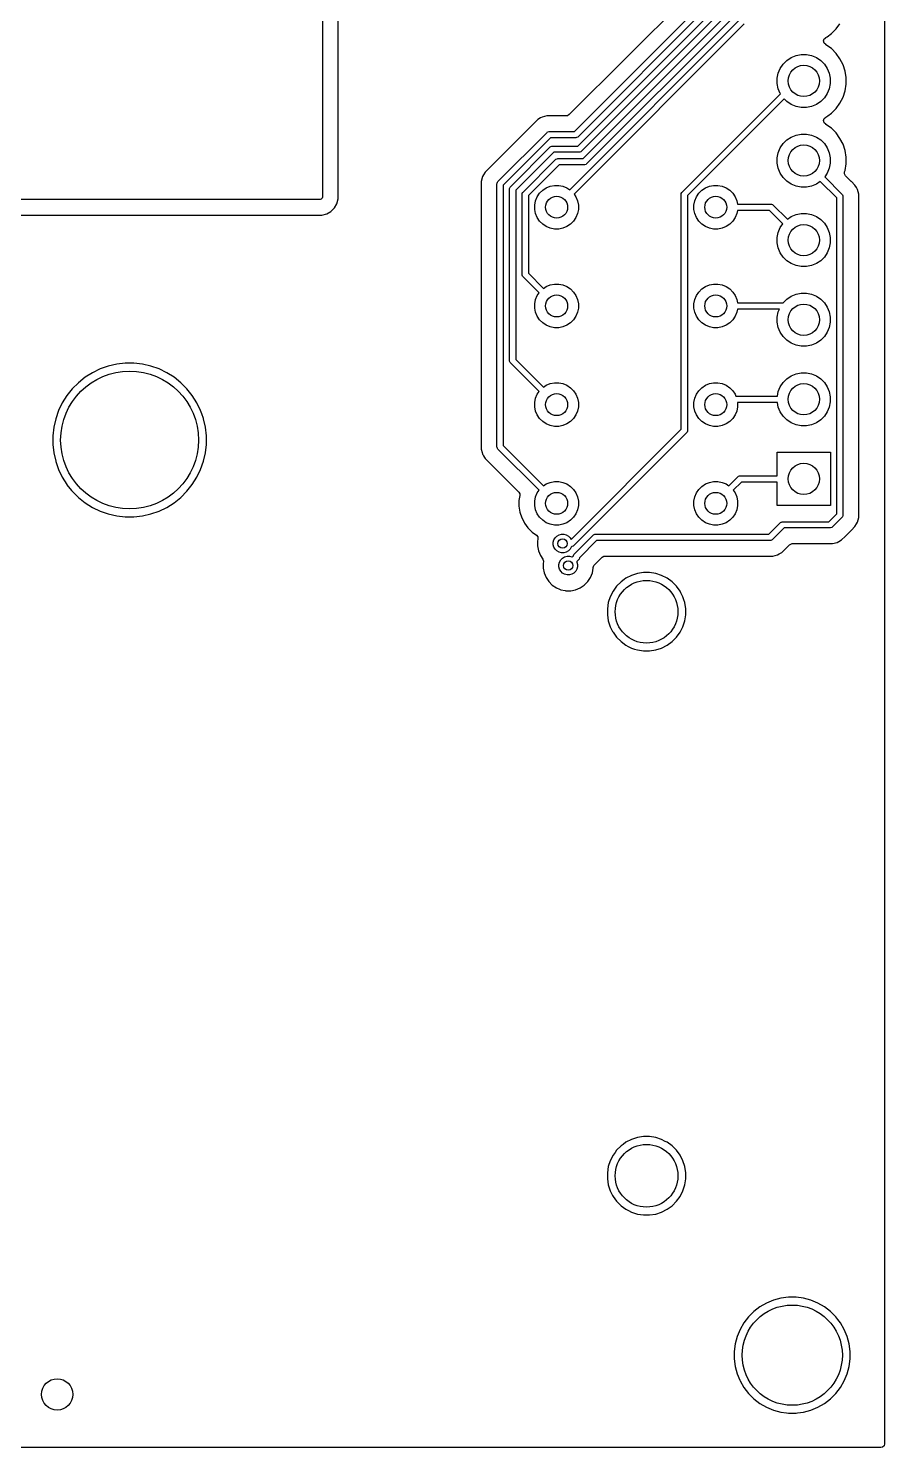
# Model space of a CAD drawing. Extents: x 81.5 to 180.4, y -148.7 to -49.7.
# Drawn here: x 153.12 to 180.45, y -148.7 to -103.41 of the extents above; entities that cross this region are included whole.
import ezdxf

# ---------------------------------------------------------------- set-up
doc = ezdxf.new("R2010")
doc.units = 0
doc.layers.add('BLACK', color=7, linetype='CONTINUOUS')

msp = doc.modelspace()

# ---------------------------------------------------------------- linework, layer by layer
at = {"layer": 'BLACK', "linetype": 'CONTINUOUS'}
for p, q in [((180.4495, -49.8245), (180.4495, -148.5755)), ((162.51, -85.77), (162.51, -108.77)), ((163.0105, -108.849057), (163.0105, -85.690943)), ((174.060181, -102.484283), (170.384434, -106.160031)), ((170.555428, -106.69685), (174.597, -102.655278)), ((174.767711, -102.76741), (170.667561, -106.867561)), ((170.397465, -108.556112), (175.8, -103.153578)), ((170.656428, -107.16295), (174.998, -102.821378)), ((175.168711, -102.933511), (170.768561, -107.333661)), ((170.822528, -107.56395), (175.399, -102.987478)), ((175.569711, -103.09961), (170.934661, -107.734661)), ((178.900109, -103.424786), (179.019444, -103.260534)), ((175.97071, -103.265711), (170.538887, -108.697534)), ((178.523999, -103.743556), (178.569054, -103.704515)), ((178.569054, -103.704515), (178.577816, -103.700051)), ((178.577816, -103.700051), (178.61158, -103.67552)), ((178.61158, -103.67552), (178.749786, -103.575109)), ((178.749786, -103.575109), (178.749788, -103.575106)), ((178.749788, -103.575106), (178.749792, -103.575104)), ((178.749792, -103.575104), (178.900104, -103.424792)), ((178.900104, -103.424792), (178.900106, -103.424788)), ((178.900106, -103.424788), (178.900109, -103.424786)), ((178.501463, -103.809692), (178.523999, -103.743556)), ((178.518259, -103.877512), (178.501463, -103.809692)), ((178.569054, -103.925485), (178.518259, -103.877512)), ((178.577115, -103.929591), (178.569054, -103.925485)), ((178.57782, -103.929951), (178.577115, -103.929591)), ((178.749786, -104.05489), (178.57782, -103.929951)), ((178.900109, -104.205213), (178.749786, -104.05489)), ((177.120367, -104.684313), (177.212941, -104.545766)), ((177.212941, -104.545766), (177.330766, -104.427941)), ((177.330766, -104.427941), (177.469313, -104.335367)), ((177.469313, -104.335367), (177.623258, -104.271601)), ((177.623258, -104.271601), (177.786685, -104.239093)), ((177.786685, -104.239093), (177.953315, -104.239093)), ((177.953315, -104.239093), (178.116742, -104.271601)), ((178.116742, -104.271601), (178.270687, -104.335367)), ((178.270687, -104.335367), (178.409234, -104.427941)), ((178.409234, -104.427941), (178.527059, -104.545766)), ((178.527059, -104.545766), (178.619633, -104.684313)), ((179.025048, -104.377179), (178.900109, -104.205213)), ((179.025049, -104.377181), (179.025048, -104.377179)), ((179.025051, -104.377184), (179.025049, -104.377181)), ((179.121557, -104.566588), (179.025051, -104.377184)), ((179.187246, -104.768757), (179.121557, -104.566588)), ((177.024093, -105.001685), (177.056601, -104.838258)), ((177.024093, -105.168315), (177.024093, -105.001685)), ((177.056601, -104.838258), (177.120367, -104.684313)), ((178.619633, -104.684313), (178.683399, -104.838258)), ((178.683399, -104.838258), (178.715907, -105.001685)), ((178.715907, -105.001685), (178.715907, -105.168315)), ((179.2205, -104.978713), (179.187246, -104.768757)), ((179.2205, -105.191287), (179.2205, -104.978713)), ((173.988289, -108.629661), (177.125131, -105.492818)), ((177.056601, -105.331742), (177.024093, -105.168315)), ((177.120367, -105.485687), (177.056601, -105.331742)), ((177.125131, -105.492818), (177.120367, -105.485687)), ((178.619633, -105.485687), (178.527059, -105.624234)), ((178.683399, -105.331742), (178.619633, -105.485687)), ((178.715907, -105.168315), (178.683399, -105.331742)), ((179.121557, -105.603412), (179.187246, -105.401243)), ((179.187246, -105.401243), (179.2205, -105.191287)), ((177.24475, -105.656043), (174.159, -108.741794)), ((177.330766, -105.742059), (177.24475, -105.656043)), ((177.469313, -105.834633), (177.330766, -105.742059)), ((177.623258, -105.898399), (177.469313, -105.834633)), ((177.786685, -105.930907), (177.623258, -105.898399)), ((177.953315, -105.930907), (177.786685, -105.930907)), ((178.116742, -105.898399), (177.953315, -105.930907)), ((178.270687, -105.834633), (178.116742, -105.898399)), ((178.409234, -105.742059), (178.270687, -105.834633)), ((178.527059, -105.624234), (178.409234, -105.742059)), ((178.749792, -106.115104), (178.900104, -105.964792)), ((178.900104, -105.964792), (178.900106, -105.964788)), ((178.900106, -105.964788), (178.900109, -105.964786)), ((178.900109, -105.964786), (179.025048, -105.79282)), ((179.025047, -105.79282), (179.025051, -105.792816)), ((179.025048, -105.79282), (179.025047, -105.79282)), ((179.025051, -105.792816), (179.121557, -105.603412)), ((169.379604, -106.316331), (167.696481, -107.999454)), ((169.379609, -106.316327), (169.379604, -106.316331)), ((169.466773, -106.266004), (169.379609, -106.316327)), ((169.516533, -106.237274), (169.466773, -106.266004)), ((169.516534, -106.237273), (169.516533, -106.237274)), ((169.592901, -106.216811), (169.516534, -106.237273)), ((169.669265, -106.196349), (169.592901, -106.216811)), ((169.827379, -106.196349), (169.669265, -106.196349)), ((169.834975, -106.196349), (169.827379, -106.196349)), ((169.834991, -106.19635), (169.834975, -106.196349)), ((170.296753, -106.19635), (169.834991, -106.19635)), ((170.323111, -106.193516), (170.296753, -106.19635)), ((170.384434, -106.160031), (170.323111, -106.193516)), ((178.501463, -106.349692), (178.523999, -106.283556)), ((178.518259, -106.417512), (178.501463, -106.349692)), ((178.569054, -106.465485), (178.518259, -106.417512)), ((178.523999, -106.283556), (178.569054, -106.244515)), ((178.569054, -106.244515), (178.577816, -106.240051)), ((178.577816, -106.240051), (178.637967, -106.196349)), ((178.637967, -106.196349), (178.749786, -106.115109)), ((178.749786, -106.115109), (178.749788, -106.115106)), ((178.749788, -106.115106), (178.749792, -106.115104)), ((168.106289, -108.297461), (169.677611, -106.726139)), ((169.677611, -106.726139), (169.692765, -106.713703)), ((169.692765, -106.713703), (169.728813, -106.698771)), ((169.728813, -106.698771), (169.748322, -106.69685)), ((169.748322, -106.69685), (170.555428, -106.69685)), ((170.652407, -106.879997), (170.616359, -106.894929)), ((170.667561, -106.867561), (170.652407, -106.879997)), ((177.330766, -106.967941), (177.469313, -106.875367)), ((177.469313, -106.875367), (177.623258, -106.811601)), ((177.623258, -106.811601), (177.786685, -106.779093)), ((177.786685, -106.779093), (177.953315, -106.779093)), ((177.953315, -106.779093), (178.116742, -106.811601)), ((178.116742, -106.811601), (178.270687, -106.875367)), ((178.270687, -106.875367), (178.409234, -106.967941)), ((178.577115, -106.469591), (178.569054, -106.465485)), ((178.57782, -106.469951), (178.577115, -106.469591)), ((178.749786, -106.59489), (178.57782, -106.469951)), ((178.900109, -106.745213), (178.749786, -106.59489)), ((179.025048, -106.917179), (178.900109, -106.745213)), ((169.789744, -106.89685), (168.277, -108.409594)), ((168.507289, -108.463561), (169.778611, -107.192239)), ((169.778611, -107.192239), (169.793765, -107.179803)), ((170.59685, -106.89685), (169.789744, -106.89685)), ((169.793765, -107.179803), (169.829813, -107.164871)), ((169.829813, -107.164871), (169.849322, -107.16295)), ((169.849322, -107.16295), (170.656428, -107.16295)), ((170.616359, -106.894929), (170.59685, -106.89685)), ((170.768561, -107.333661), (170.753407, -107.346097)), ((177.056601, -107.378258), (177.120367, -107.224313)), ((177.120367, -107.224313), (177.212941, -107.085766)), ((177.212941, -107.085766), (177.330766, -106.967941)), ((178.409234, -106.967941), (178.527059, -107.085766)), ((178.527059, -107.085766), (178.619633, -107.224313)), ((178.619633, -107.224313), (178.683399, -107.378258)), ((179.025049, -106.917181), (179.025048, -106.917179)), ((179.025051, -106.917184), (179.025049, -106.917181)), ((179.121557, -107.106588), (179.025051, -106.917184)), ((179.187246, -107.308757), (179.121557, -107.106588)), ((179.2205, -107.518713), (179.187246, -107.308757)), ((169.890744, -107.36295), (168.678, -108.575694)), ((168.908289, -108.629661), (169.944711, -107.593239)), ((170.056844, -107.76395), (169.079, -108.741794)), ((170.69785, -107.36295), (169.890744, -107.36295)), ((169.944711, -107.593239), (169.959865, -107.580803)), ((169.959865, -107.580803), (169.995913, -107.565871)), ((169.995913, -107.565871), (170.015422, -107.56395)), ((170.015422, -107.56395), (170.822528, -107.56395)), ((170.86395, -107.76395), (170.056844, -107.76395)), ((170.717359, -107.361029), (170.69785, -107.36295)), ((170.753407, -107.346097), (170.717359, -107.361029)), ((170.883459, -107.762029), (170.86395, -107.76395)), ((170.919507, -107.747097), (170.883459, -107.762029)), ((170.934661, -107.734661), (170.919507, -107.747097)), ((177.024093, -107.541685), (177.056601, -107.378258)), ((177.024093, -107.708315), (177.024093, -107.541685)), ((177.056601, -107.871742), (177.024093, -107.708315)), ((178.683399, -107.378258), (178.715907, -107.541685)), ((178.715907, -107.708315), (178.683399, -107.871742)), ((178.715907, -107.541685), (178.715907, -107.708315)), ((179.187246, -107.941243), (179.2205, -107.731287)), ((179.2205, -107.731287), (179.2205, -107.518713)), ((167.617423, -108.136387), (167.576499, -108.289115)), ((167.650921, -108.078367), (167.617423, -108.136386)), ((167.617423, -108.136386), (167.617423, -108.136387)), ((167.650922, -108.078366), (167.650921, -108.078367)), ((167.696479, -107.999457), (167.650922, -108.078366)), ((167.696481, -107.999454), (167.696479, -107.999457)), ((177.120367, -108.025687), (177.056601, -107.871742)), ((177.212941, -108.164234), (177.120367, -108.025687)), ((177.330766, -108.282059), (177.212941, -108.164234)), ((178.619633, -108.025687), (178.53651, -108.150088)), ((178.53651, -108.150088), (179.091711, -108.705289)), ((178.683399, -107.871742), (178.619633, -108.025687)), ((179.170272, -108.048199), (179.173507, -107.983523)), ((179.203757, -108.109522), (179.170272, -108.048199)), ((179.173507, -107.983523), (179.187246, -107.941243)), ((179.385374, -108.291139), (179.203757, -108.109522)), ((167.576499, -108.289115), (167.576499, -108.289117)), ((167.576499, -108.289117), (167.576499, -108.457218)), ((167.576499, -108.457218), (167.5765, -108.457231)), ((167.5765, -108.457231), (167.5765, -116.67533)), ((168.077, -108.368172), (168.078921, -108.348663)), ((168.077, -116.762), (168.077, -108.368172)), ((168.078921, -108.348663), (168.093853, -108.312615)), ((168.093853, -108.312615), (168.106289, -108.297461)), ((168.277, -108.409594), (168.277, -116.720578)), ((168.478, -108.534272), (168.479921, -108.514763)), ((168.478, -114.013), (168.478, -108.534272)), ((168.479921, -108.514763), (168.494853, -108.478715)), ((168.494853, -108.478715), (168.507289, -108.463561)), ((168.678, -108.575694), (168.678, -113.971578)), ((168.879, -108.700372), (168.880921, -108.680863)), ((168.880921, -108.680863), (168.895853, -108.644815)), ((168.895853, -108.644815), (168.908289, -108.629661)), ((169.362655, -108.785022), (169.438893, -108.670925)), ((169.438893, -108.670925), (169.535925, -108.573893)), ((169.535925, -108.573893), (169.650022, -108.497655)), ((169.650022, -108.497655), (169.776801, -108.445142)), ((169.776801, -108.445142), (169.911388, -108.418371)), ((169.911388, -108.418371), (170.048612, -108.418371)), ((170.048612, -108.418371), (170.183199, -108.445142)), ((170.183199, -108.445142), (170.309978, -108.497655)), ((170.309978, -108.497655), (170.397465, -108.556112)), ((170.538887, -108.697534), (170.597345, -108.785022)), ((173.959, -108.700372), (173.960921, -108.680863)), ((173.960921, -108.680863), (173.975853, -108.644815)), ((173.975853, -108.644815), (173.988289, -108.629661)), ((174.442655, -108.785022), (174.518893, -108.670925)), ((174.518893, -108.670925), (174.615925, -108.573893)), ((174.615925, -108.573893), (174.730022, -108.497655)), ((174.730022, -108.497655), (174.856801, -108.445142)), ((174.856801, -108.445142), (174.991388, -108.418371)), ((174.991388, -108.418371), (175.128612, -108.418371)), ((175.128612, -108.418371), (175.263199, -108.445142)), ((175.263199, -108.445142), (175.389978, -108.497655)), ((175.389978, -108.497655), (175.504075, -108.573893)), ((175.504075, -108.573893), (175.601107, -108.670925)), ((175.601107, -108.670925), (175.677345, -108.785022)), ((177.469313, -108.374633), (177.330766, -108.282059)), ((177.623258, -108.438399), (177.469313, -108.374633)), ((177.786685, -108.470907), (177.623258, -108.438399)), ((177.953315, -108.470907), (177.786685, -108.470907)), ((178.116742, -108.438399), (177.953315, -108.470907)), ((178.270687, -108.374633), (178.116742, -108.438399)), ((178.395088, -108.29151), (178.270687, -108.374633)), ((178.921, -108.817422), (178.395088, -108.29151)), ((179.385385, -108.291149), (179.385374, -108.291139)), ((179.389715, -108.295479), (179.385385, -108.291149)), ((179.389716, -108.29548), (179.389715, -108.295479)), ((179.50152, -108.407284), (179.389716, -108.29548)), ((179.501521, -108.407286), (179.50152, -108.407284)), ((179.501524, -108.40729), (179.501521, -108.407286)), ((179.546851, -108.485799), (179.501524, -108.40729)), ((179.546851, -108.4858), (179.546851, -108.485799)), ((179.557816, -108.504792), (179.546851, -108.4858)), ((179.580577, -108.544215), (179.557816, -108.504792)), ((179.621501, -108.696943), (179.580577, -108.544215)), ((179.621501, -108.696945), (179.621501, -108.696943)), ((179.621501, -108.865047), (179.621501, -108.696945)), ((162.41, -108.87), (88.41, -108.87)), ((162.429509, -108.868079), (162.41, -108.87)), ((162.465557, -108.853147), (162.429509, -108.868079)), ((162.493147, -108.825557), (162.465557, -108.853147)), ((162.508079, -108.789509), (162.493147, -108.825557)), ((162.51, -108.77), (162.508079, -108.789509)), ((162.778716, -109.25052), (162.89052, -109.138716)), ((162.89052, -109.138716), (162.969577, -109.001784)), ((162.969577, -109.001784), (163.0105, -108.849057)), ((168.879, -111.264), (168.879, -108.700372)), ((169.079, -108.741794), (169.079, -111.222578)), ((169.283371, -109.046388), (169.310142, -108.911801)), ((169.283371, -109.183612), (169.283371, -109.046388)), ((169.310142, -108.911801), (169.362655, -108.785022)), ((170.597345, -108.785022), (170.649858, -108.911801)), ((170.649858, -108.911801), (170.676629, -109.046388)), ((170.676629, -109.046388), (170.676629, -109.183612)), ((173.959, -116.199578), (173.959, -108.700372)), ((174.159, -108.741794), (174.159, -116.241)), ((174.363371, -109.046388), (174.390142, -108.911801)), ((174.363371, -109.183612), (174.363371, -109.046388)), ((174.390142, -108.911801), (174.442655, -108.785022)), ((175.677345, -108.785022), (175.729858, -108.911801)), ((175.729858, -108.911801), (175.750386, -109.015)), ((175.750386, -109.015), (176.82, -109.015)), ((176.82, -109.015), (176.839509, -109.016921)), ((176.839509, -109.016921), (176.875557, -109.031853)), ((176.875557, -109.031853), (176.890711, -109.044289)), ((176.890711, -109.044289), (177.344911, -109.498489)), ((178.921, -118.894578), (178.921, -108.817422)), ((179.091711, -108.705289), (179.104147, -108.720443)), ((179.104147, -108.720443), (179.119079, -108.756491)), ((179.119079, -108.756491), (179.121, -108.776)), ((179.121, -108.776), (179.121, -118.936)), ((179.6215, -108.86506), (179.621501, -108.865047)), ((179.6215, -118.856943), (179.6215, -108.86506)), ((139.395647, -109.3705), (162.489055, -109.3705)), ((162.489055, -109.3705), (162.489057, -109.3705)), ((162.489057, -109.3705), (162.641784, -109.329577)), ((162.641784, -109.329577), (162.778716, -109.25052)), ((169.310142, -109.318199), (169.283371, -109.183612)), ((169.362655, -109.444978), (169.310142, -109.318199)), ((169.438893, -109.559075), (169.362655, -109.444978)), ((169.535925, -109.656107), (169.438893, -109.559075)), ((170.521107, -109.559075), (170.424075, -109.656107)), ((170.597345, -109.444978), (170.521107, -109.559075)), ((170.649858, -109.318199), (170.597345, -109.444978)), ((170.676629, -109.183612), (170.649858, -109.318199)), ((174.390142, -109.318199), (174.363371, -109.183612)), ((174.442655, -109.444978), (174.390142, -109.318199)), ((174.518893, -109.559075), (174.442655, -109.444978)), ((174.615925, -109.656107), (174.518893, -109.559075)), ((175.601107, -109.559075), (175.504075, -109.656107)), ((175.677345, -109.444978), (175.601107, -109.559075)), ((175.729858, -109.318199), (175.677345, -109.444978)), ((175.750386, -109.215), (175.729858, -109.318199)), ((176.778578, -109.215), (175.750386, -109.215)), ((177.203489, -109.639911), (176.778578, -109.215)), ((177.344911, -109.498489), (177.469313, -109.415367)), ((177.469313, -109.415367), (177.623258, -109.351601)), ((177.623258, -109.351601), (177.786685, -109.319093)), ((177.786685, -109.319093), (177.953315, -109.319093)), ((177.953315, -109.319093), (178.116742, -109.351601)), ((178.116742, -109.351601), (178.270687, -109.415367)), ((178.270687, -109.415367), (178.409234, -109.507941)), ((178.409234, -109.507941), (178.527059, -109.625766)), ((169.650022, -109.732345), (169.535925, -109.656107)), ((169.776801, -109.784858), (169.650022, -109.732345)), ((169.911388, -109.811629), (169.776801, -109.784858)), ((170.048612, -109.811629), (169.911388, -109.811629)), ((170.183199, -109.784858), (170.048612, -109.811629)), ((170.309978, -109.732345), (170.183199, -109.784858)), ((170.424075, -109.656107), (170.309978, -109.732345)), ((174.730022, -109.732345), (174.615925, -109.656107)), ((174.856801, -109.784858), (174.730022, -109.732345)), ((174.991388, -109.811629), (174.856801, -109.784858)), ((175.128612, -109.811629), (174.991388, -109.811629)), ((175.263199, -109.784858), (175.128612, -109.811629)), ((175.389978, -109.732345), (175.263199, -109.784858)), ((175.504075, -109.656107), (175.389978, -109.732345)), ((177.024093, -110.081685), (177.056601, -109.918258)), ((177.056601, -109.918258), (177.120367, -109.764313)), ((177.120367, -109.764313), (177.203489, -109.639911)), ((178.527059, -109.625766), (178.619633, -109.764313)), ((178.619633, -109.764313), (178.683399, -109.918258)), ((178.683399, -109.918258), (178.715907, -110.081685)), ((177.024093, -110.248315), (177.024093, -110.081685)), ((177.056601, -110.411742), (177.024093, -110.248315)), ((177.120367, -110.565687), (177.056601, -110.411742)), ((178.683399, -110.411742), (178.619633, -110.565687)), ((178.715907, -110.248315), (178.683399, -110.411742)), ((178.715907, -110.081685), (178.715907, -110.248315)), ((177.212941, -110.704234), (177.120367, -110.565687)), ((177.330766, -110.822059), (177.212941, -110.704234)), ((177.469313, -110.914633), (177.330766, -110.822059)), ((177.623258, -110.978399), (177.469313, -110.914633)), ((178.270687, -110.914633), (178.116742, -110.978399)), ((178.409234, -110.822059), (178.270687, -110.914633)), ((178.527059, -110.704234), (178.409234, -110.822059)), ((178.619633, -110.565687), (178.527059, -110.704234)), ((168.880921, -111.283509), (168.879, -111.264)), ((168.895853, -111.319557), (168.880921, -111.283509)), ((168.908289, -111.334711), (168.895853, -111.319557)), ((169.421112, -111.847534), (168.908289, -111.334711)), ((169.079, -111.222578), (169.562534, -111.706112)), ((177.786685, -111.010907), (177.623258, -110.978399)), ((177.953315, -111.010907), (177.786685, -111.010907)), ((178.116742, -110.978399), (177.953315, -111.010907)), ((169.362655, -111.935022), (169.421112, -111.847534)), ((169.562534, -111.706112), (169.650022, -111.647655)), ((169.650022, -111.647655), (169.776801, -111.595142)), ((169.776801, -111.595142), (169.911388, -111.568371)), ((169.911388, -111.568371), (170.048612, -111.568371)), ((170.048612, -111.568371), (170.183199, -111.595142)), ((170.183199, -111.595142), (170.309978, -111.647655)), ((170.309978, -111.647655), (170.424075, -111.723893)), ((170.424075, -111.723893), (170.521107, -111.820925)), ((170.521107, -111.820925), (170.597345, -111.935022)), ((174.442655, -111.935022), (174.518893, -111.820925)), ((174.518893, -111.820925), (174.615925, -111.723893)), ((174.615925, -111.723893), (174.730022, -111.647655)), ((174.730022, -111.647655), (174.856801, -111.595142)), ((174.856801, -111.595142), (174.991388, -111.568371)), ((174.991388, -111.568371), (175.128612, -111.568371)), ((175.128612, -111.568371), (175.263199, -111.595142)), ((175.263199, -111.595142), (175.389978, -111.647655)), ((175.389978, -111.647655), (175.504075, -111.723893)), ((175.504075, -111.723893), (175.601107, -111.820925)), ((175.601107, -111.820925), (175.677345, -111.935022)), ((177.623258, -111.891601), (177.786685, -111.859093)), ((177.786685, -111.859093), (177.953315, -111.859093)), ((177.953315, -111.859093), (178.116742, -111.891601)), ((169.283371, -112.196388), (169.310142, -112.061801)), ((169.283371, -112.333612), (169.283371, -112.196388)), ((169.310142, -112.061801), (169.362655, -111.935022)), ((170.597345, -111.935022), (170.649858, -112.061801)), ((170.649858, -112.061801), (170.676629, -112.196388)), ((170.676629, -112.196388), (170.676629, -112.333612)), ((174.363371, -112.196388), (174.390142, -112.061801)), ((174.363371, -112.333612), (174.363371, -112.196388)), ((174.390142, -112.061801), (174.442655, -111.935022)), ((175.677345, -111.935022), (175.729858, -112.061801)), ((175.729858, -112.061801), (175.750386, -112.165)), ((175.750386, -112.165), (177.213707, -112.165)), ((177.213707, -112.165), (177.330766, -112.047941)), ((177.330766, -112.047941), (177.469313, -111.955367)), ((177.469313, -111.955367), (177.623258, -111.891601)), ((178.116742, -111.891601), (178.270687, -111.955367)), ((178.270687, -111.955367), (178.409234, -112.047941)), ((178.409234, -112.047941), (178.527059, -112.165766)), ((178.527059, -112.165766), (178.619633, -112.304313)), ((178.619633, -112.304313), (178.683399, -112.458258)), ((169.310142, -112.468199), (169.283371, -112.333612)), ((169.362655, -112.594978), (169.310142, -112.468199)), ((169.438893, -112.709075), (169.362655, -112.594978)), ((169.535925, -112.806107), (169.438893, -112.709075)), ((170.521107, -112.709075), (170.424075, -112.806107)), ((170.597345, -112.594978), (170.521107, -112.709075)), ((170.649858, -112.468199), (170.597345, -112.594978)), ((170.676629, -112.333612), (170.649858, -112.468199)), ((174.390142, -112.468199), (174.363371, -112.333612)), ((174.442655, -112.594978), (174.390142, -112.468199)), ((174.518893, -112.709075), (174.442655, -112.594978)), ((174.615925, -112.806107), (174.518893, -112.709075)), ((175.601107, -112.709075), (175.504075, -112.806107)), ((175.677345, -112.594978), (175.601107, -112.709075)), ((175.729858, -112.468199), (175.677345, -112.594978)), ((175.750386, -112.365), (175.729858, -112.468199)), ((177.09523, -112.365), (175.750386, -112.365)), ((177.024093, -112.621685), (177.056601, -112.458258)), ((177.024093, -112.788315), (177.024093, -112.621685)), ((177.056601, -112.458258), (177.09523, -112.365)), ((178.683399, -112.458258), (178.715907, -112.621685)), ((178.715907, -112.621685), (178.715907, -112.788315)), ((169.650022, -112.882345), (169.535925, -112.806107)), ((169.776801, -112.934858), (169.650022, -112.882345)), ((169.911388, -112.961629), (169.776801, -112.934858)), ((170.048612, -112.961629), (169.911388, -112.961629)), ((170.183199, -112.934858), (170.048612, -112.961629)), ((170.309978, -112.882345), (170.183199, -112.934858)), ((170.424075, -112.806107), (170.309978, -112.882345)), ((174.730022, -112.882345), (174.615925, -112.806107)), ((174.856801, -112.934858), (174.730022, -112.882345)), ((174.991388, -112.961629), (174.856801, -112.934858)), ((175.128612, -112.961629), (174.991388, -112.961629)), ((175.263199, -112.934858), (175.128612, -112.961629)), ((175.389978, -112.882345), (175.263199, -112.934858)), ((175.504075, -112.806107), (175.389978, -112.882345)), ((177.056601, -112.951742), (177.024093, -112.788315)), ((177.120367, -113.105687), (177.056601, -112.951742)), ((177.212941, -113.244234), (177.120367, -113.105687)), ((178.619633, -113.105687), (178.527059, -113.244234)), ((178.683399, -112.951742), (178.619633, -113.105687)), ((178.715907, -112.788315), (178.683399, -112.951742)), ((177.330766, -113.362059), (177.212941, -113.244234)), ((177.469313, -113.454633), (177.330766, -113.362059)), ((177.623258, -113.518399), (177.469313, -113.454633)), ((177.786685, -113.550907), (177.623258, -113.518399)), ((177.953315, -113.550907), (177.786685, -113.550907)), ((178.116742, -113.518399), (177.953315, -113.550907)), ((178.270687, -113.454633), (178.116742, -113.518399)), ((178.409234, -113.362059), (178.270687, -113.454633)), ((178.527059, -113.244234), (178.409234, -113.362059)), ((155.938875, -114.125317), (155.670546, -114.186561)), ((155.938891, -114.125315), (155.938875, -114.125317)), ((156.212379, -114.0945), (155.938891, -114.125315)), ((156.212383, -114.0945), (156.212379, -114.0945)), ((156.487617, -114.0945), (156.212383, -114.0945)), ((156.487621, -114.0945), (156.487617, -114.0945)), ((156.761108, -114.125315), (156.487621, -114.0945)), ((156.761124, -114.125317), (156.761108, -114.125315)), ((157.029453, -114.186561), (156.761124, -114.125317)), ((168.479921, -114.032509), (168.478, -114.013)), ((168.494853, -114.068557), (168.479921, -114.032509)), ((168.507289, -114.083711), (168.494853, -114.068557)), ((169.421113, -114.997534), (168.507289, -114.083711)), ((168.678, -113.971578), (169.562534, -114.856113)), ((154.929733, -114.543318), (154.714545, -114.714924)), ((155.162781, -114.396884), (154.929733, -114.543318)), ((155.410753, -114.277467), (155.162781, -114.396884)), ((155.670534, -114.186565), (155.410753, -114.277467)), ((155.670546, -114.186561), (155.670534, -114.186565)), ((157.029465, -114.186565), (157.029453, -114.186561)), ((157.289246, -114.277467), (157.029465, -114.186565)), ((157.537218, -114.396884), (157.289246, -114.277467)), ((157.537221, -114.396886), (157.537218, -114.396884)), ((157.770268, -114.543319), (157.537221, -114.396886)), ((157.985455, -114.714925), (157.770268, -114.543319)), ((177.330766, -114.587941), (177.469313, -114.495367)), ((177.469313, -114.495367), (177.623258, -114.431601)), ((177.623258, -114.431601), (177.786685, -114.399093)), ((177.786685, -114.399093), (177.953315, -114.399093)), ((177.953315, -114.399093), (178.116742, -114.431601)), ((178.116742, -114.431601), (178.270687, -114.495367)), ((178.270687, -114.495367), (178.409234, -114.587941)), ((154.519924, -114.909545), (154.348318, -115.124733)), ((154.714545, -114.714924), (154.519924, -114.909545)), ((158.180075, -114.909545), (157.985455, -114.714925)), ((158.351681, -115.124732), (158.180075, -114.909545)), ((169.362655, -115.085022), (169.421113, -114.997534)), ((169.562534, -114.856113), (169.650022, -114.797655)), ((169.650022, -114.797655), (169.776801, -114.745142)), ((169.776801, -114.745142), (169.911388, -114.718371)), ((169.911388, -114.718371), (170.048612, -114.718371)), ((170.048612, -114.718371), (170.183199, -114.745142)), ((170.183199, -114.745142), (170.309978, -114.797655)), ((170.309978, -114.797655), (170.424075, -114.873893)), ((170.424075, -114.873893), (170.521107, -114.970925)), ((170.521107, -114.970925), (170.597345, -115.085022)), ((174.442655, -115.085022), (174.518893, -114.970925)), ((174.518893, -114.970925), (174.615925, -114.873893)), ((174.615925, -114.873893), (174.730022, -114.797655)), ((174.730022, -114.797655), (174.856801, -114.745142)), ((174.856801, -114.745142), (174.991388, -114.718371)), ((174.991388, -114.718371), (175.128612, -114.718371)), ((175.128612, -114.718371), (175.263199, -114.745142)), ((175.263199, -114.745142), (175.389978, -114.797655)), ((175.389978, -114.797655), (175.504075, -114.873893)), ((175.504075, -114.873893), (175.601107, -114.970925)), ((175.601107, -114.970925), (175.677345, -115.085022)), ((177.027412, -115.145), (177.056601, -114.998258)), ((177.056601, -114.998258), (177.120367, -114.844313)), ((177.120367, -114.844313), (177.212941, -114.705766)), ((177.212941, -114.705766), (177.330766, -114.587941)), ((178.409234, -114.587941), (178.527059, -114.705766)), ((178.527059, -114.705766), (178.619633, -114.844313)), ((178.619633, -114.844313), (178.683399, -114.998258)), ((178.683399, -114.998258), (178.715907, -115.161685)), ((154.201884, -115.357781), (154.082467, -115.605753)), ((154.348318, -115.124733), (154.201884, -115.357781)), ((158.498114, -115.357779), (158.351681, -115.124732)), ((158.617534, -115.605757), (158.498114, -115.357779)), ((169.283371, -115.346388), (169.310142, -115.211801)), ((169.283371, -115.483612), (169.283371, -115.346388)), ((169.310142, -115.618199), (169.283371, -115.483612)), ((169.310142, -115.211801), (169.362655, -115.085022)), ((170.597345, -115.085022), (170.649858, -115.211801)), ((170.649858, -115.211801), (170.676629, -115.346388)), ((170.676629, -115.483612), (170.649858, -115.618199)), ((170.676629, -115.346388), (170.676629, -115.483612)), ((174.363371, -115.346388), (174.390142, -115.211801)), ((174.363371, -115.483612), (174.363371, -115.346388)), ((174.390142, -115.618199), (174.363371, -115.483612)), ((174.390142, -115.211801), (174.442655, -115.085022)), ((175.677345, -115.085022), (175.702188, -115.145)), ((175.702188, -115.145), (177.027412, -115.145)), ((175.756629, -115.483612), (175.729858, -115.618199)), ((177.027412, -115.345), (175.756353, -115.345)), ((175.756353, -115.345), (175.756629, -115.346388)), ((175.756629, -115.346388), (175.756629, -115.483612)), ((177.056601, -115.491742), (177.027412, -115.345)), ((177.120367, -115.645687), (177.056601, -115.491742)), ((178.683399, -115.491742), (178.619633, -115.645687)), ((178.715907, -115.328315), (178.683399, -115.491742)), ((178.715907, -115.161685), (178.715907, -115.328315)), ((153.991561, -115.865546), (153.930317, -116.133875)), ((153.991565, -115.865534), (153.991561, -115.865546)), ((154.082467, -115.605753), (153.991565, -115.865534)), ((158.652335, -115.705213), (158.617534, -115.605757)), ((158.70734, -115.862409), (158.652335, -115.705213)), ((158.708438, -115.865546), (158.70734, -115.862409)), ((158.769683, -116.133879), (158.708438, -115.865546)), ((169.362655, -115.744978), (169.310142, -115.618199)), ((169.438893, -115.859075), (169.362655, -115.744978)), ((169.535925, -115.956107), (169.438893, -115.859075)), ((170.521107, -115.859075), (170.424075, -115.956107)), ((170.597345, -115.744978), (170.521107, -115.859075)), ((170.649858, -115.618199), (170.597345, -115.744978)), ((174.442655, -115.744978), (174.390142, -115.618199)), ((174.518893, -115.859075), (174.442655, -115.744978)), ((174.615925, -115.956107), (174.518893, -115.859075)), ((175.601107, -115.859075), (175.504075, -115.956107)), ((175.677345, -115.744978), (175.601107, -115.859075)), ((175.729858, -115.618199), (175.677345, -115.744978)), ((177.212941, -115.784234), (177.120367, -115.645687)), ((177.330766, -115.902059), (177.212941, -115.784234)), ((177.469313, -115.994633), (177.330766, -115.902059)), ((178.409234, -115.902059), (178.270687, -115.994633)), ((178.527059, -115.784234), (178.409234, -115.902059)), ((178.619633, -115.645687), (178.527059, -115.784234)), ((153.930315, -116.133891), (153.8995, -116.407378)), ((153.930317, -116.133875), (153.930315, -116.133891)), ((158.8005, -116.407383), (158.769683, -116.133879)), ((169.650022, -116.032345), (169.535925, -115.956107)), ((169.776801, -116.084858), (169.650022, -116.032345)), ((169.911388, -116.111629), (169.776801, -116.084858)), ((170.048612, -116.111629), (169.911388, -116.111629)), ((170.183199, -116.084858), (170.048612, -116.111629)), ((170.309978, -116.032345), (170.183199, -116.084858)), ((170.424075, -115.956107), (170.309978, -116.032345)), ((170.440775, -119.717802), (173.959, -116.199578)), ((174.129711, -116.31171), (170.521711, -119.919711)), ((174.142148, -116.296557), (174.129711, -116.31171)), ((174.157079, -116.260509), (174.142148, -116.296557)), ((174.159, -116.241), (174.157079, -116.260509)), ((174.730022, -116.032345), (174.615925, -115.956107)), ((174.856801, -116.084858), (174.730022, -116.032345)), ((174.991388, -116.111629), (174.856801, -116.084858)), ((175.128612, -116.111629), (174.991388, -116.111629)), ((175.263199, -116.084858), (175.128612, -116.111629)), ((175.389978, -116.032345), (175.263199, -116.084858)), ((175.504075, -115.956107), (175.389978, -116.032345)), ((177.623258, -116.058399), (177.469313, -115.994633)), ((177.786685, -116.090907), (177.623258, -116.058399)), ((177.953315, -116.090907), (177.786685, -116.090907)), ((178.116742, -116.058399), (177.953315, -116.090907)), ((178.270687, -115.994633), (178.116742, -116.058399)), ((153.8995, -116.407378), (153.8995, -116.682621)), ((153.8995, -116.682621), (153.930315, -116.956108)), ((158.769683, -116.956121), (158.8005, -116.682617)), ((158.8005, -116.682617), (158.8005, -116.407383)), ((167.576499, -116.841054), (167.576498, -116.841054)), ((167.576498, -116.841054), (167.602719, -116.93891)), ((167.5765, -116.67533), (167.576499, -116.675348)), ((167.576499, -116.675348), (167.576499, -116.841054)), ((168.078921, -116.781509), (168.077, -116.762)), ((168.093853, -116.817557), (168.078921, -116.781509)), ((168.106289, -116.832711), (168.093853, -116.817557)), ((169.421112, -118.147534), (168.106289, -116.832711)), ((168.277, -116.720578), (169.562534, -118.006112)), ((153.930315, -116.956108), (153.930317, -116.956124)), ((153.930317, -116.956124), (153.991561, -117.224453)), ((153.991561, -117.224453), (153.991565, -117.224465)), ((153.991565, -117.224465), (154.082467, -117.484246)), ((158.617534, -117.484243), (158.708438, -117.224454)), ((158.708438, -117.224454), (158.769683, -116.956121)), ((167.602719, -116.93891), (167.617423, -116.993785)), ((167.617423, -116.993785), (167.630687, -117.016759)), ((167.630687, -117.016759), (167.646358, -117.0439)), ((167.646358, -117.0439), (167.646359, -117.043904)), ((167.646359, -117.043904), (167.64636, -117.043904)), ((167.64636, -117.043904), (167.680717, -117.103414)), ((167.680717, -117.103414), (167.696479, -117.130714)), ((167.696479, -117.130714), (167.696481, -117.130717)), ((167.696481, -117.130717), (167.815349, -117.249585)), ((167.815349, -117.249585), (167.815355, -117.24959)), ((167.815355, -117.24959), (168.769933, -118.204168)), ((177.02, -117.685), (177.02, -116.935)), ((177.02, -116.935), (178.72, -116.935)), ((178.72, -116.935), (178.72, -118.635)), ((154.082467, -117.484246), (154.201884, -117.732218)), ((154.201884, -117.732218), (154.201886, -117.732221)), ((154.201886, -117.732221), (154.348319, -117.965268)), ((158.351681, -117.965268), (158.498114, -117.732221)), ((158.498114, -117.732221), (158.617534, -117.484243)), ((175.477465, -118.006112), (175.76929, -117.714289)), ((175.76929, -117.714289), (175.784443, -117.701852)), ((175.784443, -117.701852), (175.820491, -117.686921)), ((175.820491, -117.686921), (175.84, -117.685)), ((175.84, -117.685), (177.02, -117.685)), ((154.348319, -117.965268), (154.352054, -117.969951)), ((154.352054, -117.969951), (154.497895, -118.152831)), ((154.497895, -118.152831), (154.519925, -118.180455)), ((154.519925, -118.180455), (154.714545, -118.375075)), ((157.985455, -118.375075), (158.180075, -118.180455)), ((158.180075, -118.180455), (158.351681, -117.965268)), ((168.769933, -118.204168), (168.803418, -118.265491)), ((169.362655, -118.235022), (169.421112, -118.147534)), ((169.562534, -118.006112), (169.650022, -117.947655)), ((169.650022, -117.947655), (169.776801, -117.895142)), ((169.776801, -117.895142), (169.911388, -117.868371)), ((169.911388, -117.868371), (170.048612, -117.868371)), ((170.048612, -117.868371), (170.183199, -117.895142)), ((170.183199, -117.895142), (170.309978, -117.947655)), ((170.309978, -117.947655), (170.424075, -118.023893)), ((170.424075, -118.023893), (170.521107, -118.120925)), ((170.521107, -118.120925), (170.597345, -118.235022)), ((174.442655, -118.235022), (174.518893, -118.120925)), ((174.518893, -118.120925), (174.615925, -118.023893)), ((174.615925, -118.023893), (174.730022, -117.947655)), ((174.730022, -117.947655), (174.856801, -117.895142)), ((174.856801, -117.895142), (174.991388, -117.868371)), ((174.991388, -117.868371), (175.128612, -117.868371)), ((175.128612, -117.868371), (175.263199, -117.895142)), ((175.263199, -117.895142), (175.389978, -117.947655)), ((175.389978, -117.947655), (175.477465, -118.006112)), ((175.881421, -117.885), (175.618887, -118.147534)), ((175.618887, -118.147534), (175.677345, -118.235022)), ((177.02, -117.885), (175.881421, -117.885)), ((177.02, -118.635), (177.02, -117.885)), ((154.714545, -118.375075), (154.929732, -118.546681)), ((154.929732, -118.546681), (155.162779, -118.693114)), ((157.537221, -118.693114), (157.770268, -118.546681)), ((157.770268, -118.546681), (157.985455, -118.375075)), ((168.804725, -118.311247), (168.7795, -118.470513)), ((168.7795, -118.470513), (168.7795, -118.659486)), ((168.7795, -118.659486), (168.809059, -118.846118)), ((168.803418, -118.265491), (168.804725, -118.311247)), ((169.283371, -118.496388), (169.310142, -118.361801)), ((169.283371, -118.633612), (169.283371, -118.496388)), ((169.310142, -118.768199), (169.283371, -118.633612)), ((169.310142, -118.361801), (169.362655, -118.235022)), ((170.597345, -118.235022), (170.649858, -118.361801)), ((170.649858, -118.361801), (170.676629, -118.496388)), ((170.676629, -118.633612), (170.649858, -118.768199)), ((170.676629, -118.496388), (170.676629, -118.633612)), ((174.363371, -118.496388), (174.390142, -118.361801)), ((174.363371, -118.633612), (174.363371, -118.496388)), ((174.390142, -118.768199), (174.363371, -118.633612)), ((174.390142, -118.361801), (174.442655, -118.235022)), ((175.677345, -118.235022), (175.729858, -118.361801)), ((175.729858, -118.361801), (175.756629, -118.496388)), ((175.756629, -118.633612), (175.729858, -118.768199)), ((175.756629, -118.496388), (175.756629, -118.633612)), ((178.72, -118.635), (177.02, -118.635)), ((155.162779, -118.693114), (155.410757, -118.812534)), ((155.410757, -118.812534), (155.537671, -118.856943)), ((155.537671, -118.856943), (155.670534, -118.903434)), ((155.670534, -118.903434), (155.670546, -118.903438)), ((155.670546, -118.903438), (155.938879, -118.964683)), ((155.938879, -118.964683), (156.212378, -118.995499)), ((156.212378, -118.995499), (156.212379, -118.9955)), ((156.212379, -118.9955), (156.212383, -118.9955)), ((156.212383, -118.9955), (156.487621, -118.9955)), ((156.487621, -118.995499), (156.761121, -118.964683)), ((156.487621, -118.9955), (156.487621, -118.995499)), ((156.761121, -118.964683), (157.029454, -118.903438)), ((157.029454, -118.903438), (157.289243, -118.812534)), ((157.289243, -118.812534), (157.537221, -118.693114)), ((168.809059, -118.846118), (168.867454, -119.025836)), ((168.867454, -119.025836), (168.939781, -119.167784)), ((169.362655, -118.894978), (169.310142, -118.768199)), ((169.438893, -119.009075), (169.362655, -118.894978)), ((169.535925, -119.106107), (169.438893, -119.009075)), ((169.650022, -119.182345), (169.535925, -119.106107)), ((170.424075, -119.106107), (170.309978, -119.182345)), ((170.521107, -119.009075), (170.424075, -119.106107)), ((170.597345, -118.894978), (170.521107, -119.009075)), ((170.649858, -118.768199), (170.597345, -118.894978)), ((174.442655, -118.894978), (174.390142, -118.768199)), ((174.518893, -119.009075), (174.442655, -118.894978)), ((174.615925, -119.106107), (174.518893, -119.009075)), ((174.730022, -119.182345), (174.615925, -119.106107)), ((175.504075, -119.106107), (175.389978, -119.182345)), ((175.601107, -119.009075), (175.504075, -119.106107)), ((175.677345, -118.894978), (175.601107, -119.009075)), ((175.729858, -118.768199), (175.677345, -118.894978)), ((178.665578, -119.15), (178.921, -118.894578)), ((179.091711, -119.006711), (178.777711, -119.320711)), ((179.104147, -118.991557), (179.091711, -119.006711)), ((179.119079, -118.955509), (179.104147, -118.991557)), ((179.121, -118.936), (179.119079, -118.955509)), ((179.580577, -119.167785), (179.6215, -119.015057)), ((179.6215, -119.015057), (179.6215, -118.856943)), ((168.939781, -119.167784), (168.95324, -119.194199)), ((168.95324, -119.194199), (169.06431, -119.347073)), ((169.06431, -119.347073), (169.197927, -119.48069)), ((169.197927, -119.48069), (169.335562, -119.580688)), ((169.776801, -119.234858), (169.650022, -119.182345)), ((169.911388, -119.261629), (169.776801, -119.234858)), ((170.048612, -119.261629), (169.911388, -119.261629)), ((170.183199, -119.234858), (170.048612, -119.261629)), ((170.057376, -119.570285), (170.133023, -119.550016)), ((170.133023, -119.550016), (170.211339, -119.550016)), ((170.309978, -119.182345), (170.183199, -119.234858)), ((170.211339, -119.550016), (170.286986, -119.570285)), ((171.146389, -119.579289), (171.161543, -119.566853)), ((171.161543, -119.566853), (171.197591, -119.551921)), ((171.197591, -119.551921), (171.2171, -119.55)), ((171.2171, -119.55), (176.758578, -119.55)), ((174.856801, -119.234858), (174.730022, -119.182345)), ((174.991388, -119.261629), (174.856801, -119.234858)), ((175.128612, -119.261629), (174.991388, -119.261629)), ((175.263199, -119.234858), (175.128612, -119.261629)), ((175.389978, -119.182345), (175.263199, -119.234858)), ((176.758578, -119.55), (177.129289, -119.17929)), ((177.241421, -119.35), (176.870711, -119.720711)), ((177.129289, -119.17929), (177.144442, -119.166853)), ((177.144442, -119.166853), (177.155, -119.162479)), ((177.155, -119.162479), (177.180491, -119.151921)), ((177.180491, -119.151921), (177.2, -119.15)), ((177.2, -119.15), (178.665578, -119.15)), ((178.707, -119.35), (177.241421, -119.35)), ((178.726509, -119.348079), (178.707, -119.35)), ((178.762557, -119.333147), (178.726509, -119.348079)), ((178.777711, -119.320711), (178.762557, -119.333147)), ((179.19773, -119.608504), (179.389713, -119.416521)), ((179.389713, -119.416521), (179.389716, -119.41652)), ((179.389716, -119.41652), (179.50152, -119.304716)), ((179.50152, -119.304716), (179.551639, -119.217904)), ((179.551639, -119.217904), (179.580577, -119.167785)), ((169.335562, -119.580688), (169.378227, -119.636018)), ((169.384294, -119.705196), (169.371681, -119.768608)), ((169.371681, -119.768608), (169.371681, -119.926295)), ((169.371681, -119.926295), (169.402442, -120.080938)), ((169.378227, -119.636018), (169.384294, -119.705196)), ((169.874748, -119.808291), (169.895017, -119.732644)), ((169.874748, -119.886607), (169.874748, -119.808291)), ((169.895017, -119.962254), (169.874748, -119.886607)), ((169.895017, -119.732644), (169.934175, -119.664821)), ((169.934175, -120.030077), (169.895017, -119.962254)), ((169.934175, -119.664821), (169.989553, -119.609443)), ((169.989553, -119.609443), (170.057376, -119.570285)), ((170.286986, -119.570285), (170.354809, -119.609443)), ((170.354809, -119.609443), (170.410187, -119.664821)), ((170.410187, -119.664821), (170.440775, -119.717802)), ((170.449345, -119.962254), (170.410187, -120.030077)), ((170.452947, -119.948808), (170.449345, -119.962254)), ((170.470509, -119.947079), (170.452947, -119.948808)), ((170.506557, -119.932147), (170.470509, -119.947079)), ((170.521711, -119.919711), (170.506557, -119.932147)), ((170.546389, -120.179289), (171.146389, -119.579289)), ((171.258522, -119.75), (170.716524, -120.291997)), ((176.8, -119.75), (171.258522, -119.75)), ((176.819509, -119.748079), (176.8, -119.75)), ((176.855557, -119.733147), (176.819509, -119.748079)), ((176.870711, -119.720711), (176.855557, -119.733147)), ((177.168716, -120.13052), (177.28052, -120.018716)), ((177.28052, -120.018716), (177.280521, -120.018713)), ((177.280521, -120.018713), (177.412417, -119.886818)), ((177.412417, -119.886818), (177.473741, -119.853334)), ((177.473741, -119.853334), (177.500098, -119.8505)), ((177.500098, -119.8505), (178.620331, -119.8505)), ((178.620331, -119.8505), (178.620347, -119.850501)), ((178.620347, -119.850501), (178.627943, -119.850501)), ((178.627943, -119.850501), (178.786054, -119.850501)), ((178.786054, -119.850501), (178.786057, -119.850501)), ((178.786057, -119.850501), (178.938785, -119.809577)), ((178.938785, -119.809577), (178.988904, -119.780639)), ((178.988904, -119.780639), (179.075716, -119.73052)), ((179.075716, -119.73052), (179.18752, -119.618716)), ((179.18752, -119.618714), (179.197728, -119.608507)), ((179.18752, -119.618716), (179.18752, -119.618714)), ((179.197728, -119.608507), (179.19773, -119.608504)), ((169.402442, -120.080938), (169.402445, -120.08095)), ((169.402445, -120.08095), (169.462783, -120.226621)), ((169.462783, -120.226621), (169.46279, -120.226634)), ((169.46279, -120.226634), (169.539783, -120.341861)), ((169.539783, -120.341861), (169.560661, -120.408538)), ((169.558299, -120.434941), (169.550684, -120.473227)), ((169.550684, -120.473227), (169.550684, -120.630916)), ((169.560661, -120.408538), (169.558299, -120.434941)), ((169.989553, -120.085455), (169.934175, -120.030077)), ((170.057376, -120.124613), (169.989553, -120.085455)), ((170.053751, -120.512912), (170.07402, -120.437265)), ((170.133023, -120.144882), (170.057376, -120.124613)), ((170.07402, -120.437265), (170.113178, -120.369442)), ((170.113178, -120.369442), (170.168556, -120.314064)), ((170.211339, -120.144882), (170.133023, -120.144882)), ((170.168556, -120.314064), (170.236379, -120.274906)), ((170.286986, -120.124613), (170.211339, -120.144882)), ((170.236379, -120.274906), (170.312026, -120.254637)), ((170.354809, -120.085455), (170.286986, -120.124613)), ((170.312026, -120.254637), (170.390342, -120.254637)), ((170.410187, -120.030077), (170.354809, -120.085455)), ((170.390342, -120.254637), (170.465989, -120.274906)), ((170.465989, -120.274906), (170.479262, -120.282569)), ((170.479262, -120.282569), (170.517675, -120.244156)), ((170.517675, -120.244156), (170.519021, -120.230491)), ((170.519021, -120.230491), (170.533953, -120.194443)), ((170.533953, -120.194443), (170.546389, -120.179289)), ((170.687811, -120.356865), (170.620684, -120.423991)), ((170.620684, -120.423991), (170.628348, -120.437265)), ((170.628348, -120.437265), (170.648617, -120.512912)), ((170.700247, -120.341711), (170.687811, -120.356865)), ((170.715179, -120.305663), (170.700247, -120.341711)), ((170.716524, -120.291997), (170.715179, -120.305663)), ((171.188003, -120.528332), (171.429516, -120.286819)), ((171.429516, -120.286819), (171.490839, -120.253334)), ((171.490839, -120.253334), (171.517197, -120.2505)), ((171.517197, -120.2505), (176.713331, -120.2505)), ((176.713331, -120.2505), (176.713347, -120.250501)), ((176.713347, -120.250501), (176.720943, -120.250501)), ((176.720943, -120.250501), (176.879054, -120.250501)), ((176.879054, -120.250501), (176.879057, -120.250501)), ((176.879057, -120.250501), (177.031785, -120.209577)), ((177.031785, -120.209577), (177.081904, -120.180639)), ((177.081904, -120.180639), (177.168716, -120.13052)), ((169.550684, -120.630916), (169.581445, -120.785559)), ((169.581445, -120.785559), (169.581448, -120.785571)), ((169.581448, -120.785571), (169.641786, -120.931242)), ((170.053751, -120.591228), (170.053751, -120.512912)), ((170.07402, -120.666875), (170.053751, -120.591228)), ((170.113178, -120.734698), (170.07402, -120.666875)), ((170.168556, -120.790076), (170.113178, -120.734698)), ((170.236379, -120.829234), (170.168556, -120.790076)), ((170.312026, -120.849503), (170.236379, -120.829234)), ((170.390342, -120.849503), (170.312026, -120.849503)), ((170.465989, -120.829234), (170.390342, -120.849503)), ((170.533812, -120.790076), (170.465989, -120.829234)), ((170.58919, -120.734698), (170.533812, -120.790076)), ((170.628348, -120.666875), (170.58919, -120.734698)), ((170.648617, -120.591228), (170.628348, -120.666875)), ((170.648617, -120.512912), (170.648617, -120.591228)), ((171.060578, -120.931249), (171.120921, -120.785567)), ((171.120921, -120.785567), (171.151684, -120.630912)), ((171.151684, -120.616013), (171.171369, -120.548974)), ((171.151684, -120.630912), (171.151684, -120.616013)), ((171.171369, -120.548974), (171.188003, -120.528332)), ((172.36997, -120.866117), (172.194594, -120.955476)), ((172.557173, -120.80529), (172.36997, -120.866117)), ((172.751578, -120.7745), (172.557173, -120.80529)), ((172.751583, -120.7745), (172.751578, -120.7745)), ((172.948417, -120.7745), (172.751583, -120.7745)), ((172.948422, -120.7745), (172.948417, -120.7745)), ((173.142826, -120.80529), (172.948422, -120.7745)), ((173.330029, -120.866117), (173.142826, -120.80529)), ((173.505405, -120.955476), (173.330029, -120.866117)), ((169.641786, -120.931242), (169.641793, -120.931255)), ((169.641793, -120.931255), (169.729394, -121.062358)), ((169.729394, -121.062358), (169.729397, -121.062362)), ((169.729397, -121.062362), (169.840891, -121.173856)), ((169.840891, -121.173856), (169.840895, -121.173859)), ((169.840895, -121.173859), (169.971998, -121.26146)), ((169.971998, -121.26146), (169.972011, -121.261467)), ((169.972011, -121.261467), (170.069658, -121.301913)), ((170.069658, -121.301913), (170.117687, -121.321807)), ((170.117687, -121.321807), (170.253173, -121.348757)), ((170.253173, -121.348757), (170.272337, -121.352569)), ((170.272337, -121.352569), (170.27234, -121.35257)), ((170.27234, -121.35257), (170.272342, -121.35257)), ((170.272342, -121.35257), (170.430028, -121.35257)), ((170.430028, -121.35257), (170.430029, -121.352569)), ((170.430029, -121.352569), (170.584681, -121.321807)), ((170.584681, -121.321807), (170.730363, -121.261464)), ((170.730363, -121.261464), (170.861473, -121.173859)), ((170.861473, -121.173859), (170.972973, -121.062359)), ((170.972973, -121.062359), (171.060578, -120.931249)), ((171.780476, -121.369594), (171.691117, -121.54497)), ((171.871366, -121.244497), (171.780476, -121.369594)), ((171.896172, -121.210354), (171.871366, -121.244497)), ((171.896174, -121.210352), (171.896172, -121.210354)), ((172.035351, -121.071174), (171.896174, -121.210351)), ((171.896174, -121.210351), (171.896174, -121.210352)), ((172.035352, -121.071174), (172.035351, -121.071174)), ((172.035354, -121.071172), (172.035352, -121.071174)), ((172.137521, -120.996943), (172.035354, -121.071172)), ((172.194594, -120.955476), (172.137521, -120.996943)), ((173.664646, -121.071172), (173.505405, -120.955476)), ((173.803828, -121.210354), (173.664646, -121.071172)), ((173.919524, -121.369595), (173.803828, -121.210354)), ((173.946554, -121.422645), (173.919524, -121.369595)), ((171.63029, -121.732173), (171.5995, -121.926577)), ((171.691117, -121.54497), (171.63029, -121.732173)), ((174.008882, -121.54497), (173.946554, -121.422645)), ((174.008882, -121.544972), (174.008882, -121.54497)), ((174.008884, -121.544975), (174.008882, -121.544972)), ((174.041487, -121.645317), (174.008884, -121.544975)), ((174.069709, -121.732173), (174.041487, -121.645317)), ((174.1005, -121.926577), (174.069709, -121.732173)), ((171.5995, -121.926577), (171.5995, -122.123422)), ((171.5995, -122.123422), (171.63029, -122.317826)), ((174.069709, -122.317826), (174.1, -122.126577)), ((174.1, -122.126577), (174.1005, -122.123422)), ((174.1005, -122.123422), (174.1005, -121.926577)), ((171.63029, -122.317826), (171.691117, -122.505029)), ((171.691117, -122.505029), (171.768777, -122.657444)), ((171.768777, -122.657444), (171.780476, -122.680405)), ((171.780476, -122.680405), (171.896172, -122.839646)), ((173.803828, -122.839646), (173.919524, -122.680405)), ((173.919524, -122.680405), (174.008884, -122.505025)), ((174.008884, -122.505025), (174.069709, -122.317826)), ((171.896172, -122.839646), (172.035354, -122.978828)), ((172.035354, -122.978828), (172.194595, -123.094524)), ((172.194595, -123.094524), (172.263858, -123.129815)), ((172.263858, -123.129815), (172.36997, -123.183882)), ((172.36997, -123.183882), (172.369972, -123.183882)), ((172.369972, -123.183882), (172.369975, -123.183884)), ((172.369975, -123.183884), (172.470317, -123.216487)), ((173.142826, -123.244709), (173.330025, -123.183884)), ((173.330025, -123.183884), (173.505405, -123.094524)), ((173.505405, -123.094524), (173.664646, -122.978828)), ((173.664646, -122.978828), (173.803828, -122.839646)), ((172.470317, -123.216487), (172.557173, -123.244709)), ((172.557173, -123.244709), (172.751578, -123.2755)), ((172.751578, -123.2755), (172.751583, -123.2755)), ((172.751583, -123.2755), (172.948422, -123.2755)), ((172.948422, -123.2755), (173.142826, -123.244709)), ((172.103741, -139.021485), (172.035354, -139.071172)), ((172.194594, -138.955476), (172.103741, -139.021485)), ((172.36997, -138.866117), (172.194594, -138.955476)), ((172.557173, -138.80529), (172.36997, -138.866117)), ((172.751578, -138.7745), (172.557173, -138.80529)), ((172.751583, -138.7745), (172.751578, -138.7745)), ((172.948417, -138.7745), (172.751583, -138.7745)), ((172.948422, -138.7745), (172.948417, -138.7745)), ((173.142826, -138.80529), (172.948422, -138.7745)), ((173.330029, -138.866117), (173.142826, -138.80529)), ((173.448709, -138.926588), (173.330029, -138.866117)), ((173.505405, -138.955476), (173.448709, -138.926588)), ((173.664646, -139.071172), (173.505405, -138.955476)), ((171.780476, -139.369594), (171.691117, -139.54497)), ((171.846485, -139.278741), (171.780476, -139.369594)), ((171.896172, -139.210354), (171.846485, -139.278741)), ((171.896174, -139.210352), (171.896172, -139.210354)), ((172.035351, -139.071174), (171.896174, -139.210351)), ((171.896174, -139.210351), (171.896174, -139.210352)), ((172.035352, -139.071174), (172.035351, -139.071174)), ((172.035354, -139.071172), (172.035352, -139.071174)), ((173.803828, -139.210354), (173.664646, -139.071172)), ((173.919523, -139.369594), (173.803828, -139.210354)), ((174.008882, -139.54497), (173.919523, -139.369594)), ((171.63029, -139.732173), (171.5995, -139.926577)), ((171.5995, -139.926577), (171.5995, -140.123422)), ((171.691117, -139.54497), (171.63029, -139.732173)), ((174.008882, -139.544972), (174.008882, -139.54497)), ((174.008884, -139.544975), (174.008882, -139.544972)), ((174.010935, -139.551287), (174.008884, -139.544975)), ((174.069709, -139.732173), (174.010935, -139.551287)), ((174.1005, -139.926577), (174.069709, -139.732173)), ((174.1005, -140.123422), (174.1005, -139.926577)), ((171.5995, -140.123422), (171.63029, -140.317826)), ((171.63029, -140.317826), (171.691117, -140.505029)), ((174.008884, -140.505025), (174.069709, -140.317826)), ((174.069709, -140.317826), (174.1005, -140.123422)), ((171.691117, -140.505029), (171.766253, -140.652491)), ((171.766253, -140.652491), (171.780476, -140.680405)), ((171.780476, -140.680405), (171.896172, -140.839646)), ((171.896172, -140.839646), (172.035354, -140.978828)), ((173.664646, -140.978828), (173.803828, -140.839646)), ((173.803828, -140.839646), (173.919524, -140.680405)), ((173.919524, -140.680405), (174.008884, -140.505025)), ((172.035354, -140.978828), (172.194595, -141.094524)), ((172.194595, -141.094524), (172.277455, -141.136743)), ((172.277455, -141.136743), (172.36997, -141.183882)), ((172.36997, -141.183882), (172.369972, -141.183882)), ((172.369972, -141.183882), (172.369975, -141.183884)), ((172.369975, -141.183884), (172.470317, -141.216487)), ((172.470317, -141.216487), (172.557173, -141.244709)), ((172.557173, -141.244709), (172.751578, -141.2755)), ((172.751578, -141.2755), (172.751583, -141.2755)), ((172.751583, -141.2755), (172.948422, -141.2755)), ((172.948422, -141.2755), (173.142826, -141.244709)), ((173.142826, -141.244709), (173.330025, -141.183884)), ((173.330025, -141.183884), (173.505405, -141.094524)), ((173.505405, -141.094524), (173.664646, -140.978828)), ((176.903895, -143.993947), (176.679794, -144.086773)), ((177.138214, -143.931161), (176.903895, -143.993947)), ((177.378711, -143.8995), (177.138214, -143.931161)), ((177.378712, -143.8995), (177.378711, -143.8995)), ((177.621288, -143.8995), (177.378712, -143.8995)), ((177.621289, -143.8995), (177.621288, -143.8995)), ((177.861785, -143.931161), (177.621289, -143.8995)), ((177.861788, -143.931161), (177.861785, -143.931161)), ((177.861789, -143.931162), (177.861788, -143.931161)), ((177.978944, -143.962554), (177.861789, -143.931162)), ((178.096104, -143.993947), (177.978944, -143.962554)), ((178.320205, -144.086773), (178.096104, -143.993947)), ((176.277256, -144.355739), (176.105739, -144.527256)), ((176.277263, -144.355733), (176.277256, -144.355739)), ((176.469706, -144.208067), (176.277263, -144.355733)), ((176.679785, -144.086777), (176.469706, -144.208067)), ((176.679794, -144.086773), (176.679785, -144.086777)), ((178.320212, -144.086776), (178.320205, -144.086773)), ((178.530289, -144.208064), (178.320212, -144.086776)), ((178.530292, -144.208066), (178.530289, -144.208064)), ((178.530293, -144.208067), (178.530292, -144.208066)), ((178.722736, -144.355733), (178.530293, -144.208067)), ((178.722743, -144.355739), (178.722736, -144.355733)), ((178.89426, -144.527256), (178.722743, -144.355739)), ((175.836773, -144.929794), (175.743947, -145.153895)), ((175.836777, -144.929785), (175.836773, -144.929794)), ((175.958067, -144.719706), (175.836777, -144.929785)), ((176.105733, -144.527263), (175.958067, -144.719706)), ((176.105739, -144.527256), (176.105733, -144.527263)), ((178.894266, -144.527263), (178.89426, -144.527256)), ((178.961364, -144.614707), (178.894266, -144.527263)), ((179.041936, -144.719711), (178.961364, -144.614707)), ((179.163224, -144.929788), (179.041936, -144.719711)), ((179.256054, -145.1539), (179.163224, -144.929788)), ((175.743947, -145.153895), (175.681161, -145.388214)), ((179.318838, -145.388211), (179.256054, -145.1539)), ((175.681161, -145.388214), (175.6495, -145.628711)), ((175.6495, -145.628711), (175.6495, -145.871288)), ((179.3505, -145.628712), (179.318838, -145.388211)), ((179.3505, -145.871288), (179.3505, -145.628712)), ((175.6495, -145.871288), (175.681161, -146.111785)), ((175.681161, -146.111785), (175.743947, -146.346104)), ((179.256054, -146.3461), (179.318838, -146.111789)), ((179.318838, -146.111789), (179.3505, -145.871288)), ((175.743947, -146.346104), (175.825062, -146.541932)), ((175.825062, -146.541932), (175.836776, -146.570212)), ((175.836776, -146.570212), (175.958064, -146.780289)), ((179.041936, -146.780289), (179.163224, -146.570212)), ((179.163224, -146.570212), (179.256054, -146.3461)), ((175.958064, -146.780289), (175.958066, -146.780292)), ((175.958066, -146.780292), (175.958067, -146.780293)), ((175.958067, -146.780293), (176.105733, -146.972736)), ((176.105733, -146.972736), (176.105739, -146.972743)), ((176.105739, -146.972743), (176.277256, -147.14426)), ((176.277256, -147.14426), (176.277262, -147.144265)), ((176.277262, -147.144265), (176.469711, -147.291936)), ((178.530289, -147.291936), (178.722738, -147.144265)), ((178.722738, -147.144265), (178.894265, -146.972738)), ((178.894265, -146.972738), (179.041936, -146.780289)), ((176.469711, -147.291936), (176.679788, -147.413224)), ((176.679788, -147.413224), (176.9039, -147.506054)), ((176.9039, -147.506054), (177.138211, -147.568838)), ((177.138211, -147.568838), (177.318586, -147.592584)), ((177.318586, -147.592584), (177.378711, -147.6005)), ((177.378711, -147.6005), (177.378712, -147.6005)), ((177.378712, -147.6005), (177.621289, -147.6005)), ((177.621289, -147.6005), (177.669388, -147.594167)), ((177.669388, -147.594167), (177.861789, -147.568838)), ((177.861789, -147.568838), (178.0961, -147.506054)), ((178.0961, -147.506054), (178.320212, -147.413224)), ((178.320212, -147.413224), (178.530289, -147.291936)), ((180.3255, -148.6995), (81.5745, -148.6995)), ((180.377011, -148.688294), (180.3255, -148.6995)), ((180.429815, -148.642539), (180.377011, -148.688294)), ((180.4495, -148.5755), (180.429815, -148.642539))]:
    msp.add_line(p, q, dxfattribs=at)
at = {"layer": 'BLACK'}
for centre, radius in [((177.87, -105.085), 0.5), ((177.87, -107.625), 0.5), ((169.98, -109.115), 0.35), ((175.06, -109.115), 0.35), ((177.87, -110.165), 0.5), ((169.98, -112.265), 0.35), ((175.06, -112.265), 0.35), ((177.87, -112.705), 0.5), ((156.35, -116.545), 2.2), ((177.87, -115.245), 0.5), ((169.98, -115.415), 0.35), ((175.06, -115.415), 0.35), ((177.87, -117.785), 0.5), ((169.98, -118.565), 0.35), ((175.06, -118.565), 0.35), ((170.172181, -119.847449), 0.15), ((170.351184, -120.55207), 0.15), ((172.85, -122.025), 1), ((172.85, -140.025), 1), ((177.5, -145.75), 1.6), ((154.04, -147), 0.5)]:
    msp.add_circle(centre, radius, dxfattribs=at)

doc.saveas('drawing.dxf')
